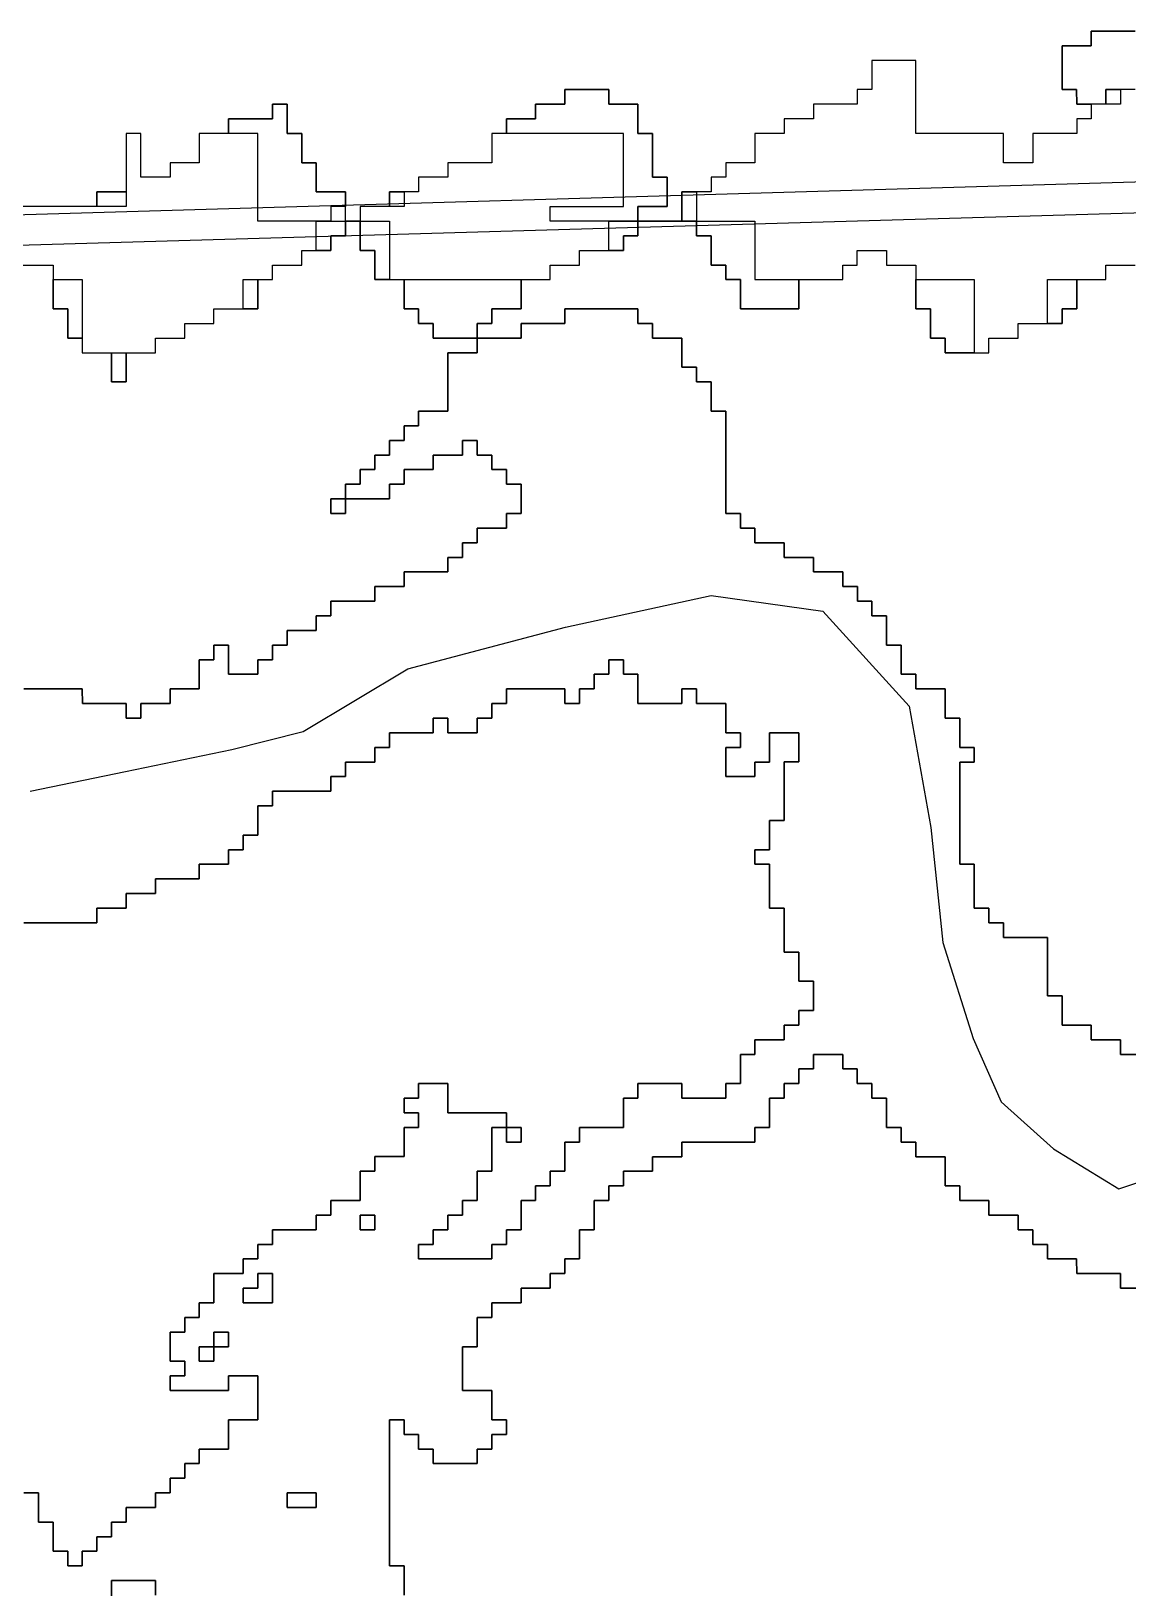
# Model space of a CAD drawing. Header units: metres. Extents: x 553506 to 563855, y 142925 to 150243.
# Drawn here: x 556815 to 556965, y 145813 to 146026 of the extents above; entities that cross this region are included whole.
import ezdxf

# ---------------------------------------------------------------- set-up
doc = ezdxf.new("R2010")
doc.units = ezdxf.units.M
for name, color, linetype in [('C-FLOOD_ZONE_3', 150, 'Continuous'), ('C-RAILWAYS', 250, 'Continuous'), ('C-WATERWAYS', 5, 'Continuous')]:
    doc.layers.add(name, color=color, linetype=linetype)

msp = doc.modelspace()

# ---------------------------------------------------------------- linework, layer by layer
at = {"layer": 'C-FLOOD_ZONE_3'}
for points in [[(556965.999, 146026.001), (556964, 146026.001), (556959.9994, 146026.0006), (556959.999, 146024.001), (556955.9994, 146024.0006), (556955.999, 146022), (556955.999, 146020), (556955.9994, 146017.9994), (556957.999, 146017.999), (556957.9994, 146015.9994), (556960, 146015.999), (556960, 146014), (556958, 146014), (556958, 146012), (556956, 146012), (556952, 146012), (556952, 146008), (556948, 146008), (556948, 146012), (556944, 146012), (556936, 146012), (556936, 146022), (556934, 146022), (556930, 146022), (556930, 146018), (556928, 146018), (556928, 146016), (556922, 146016), (556922, 146014), (556918, 146014), (556918, 146012), (556916, 146012), (556914, 146012), (556914, 146008), (556910, 146008), (556910, 146006), (556908, 146006), (556908, 146004), (556906, 146004), (556904, 146004), (556904, 146000), (556898, 146000), (556898, 146002), (556902, 146002), (556902, 146006), (556900, 146006), (556900, 146012), (556898, 146012), (556898, 146016), (556894, 146016), (556894, 146018), (556888, 146018), (556888, 146016), (556884, 146016), (556884, 146014), (556880, 146014), (556880, 146012), (556878, 146012), (556878, 146008), (556872, 146008), (556872, 146006), (556868, 146006), (556868, 146004), (556866, 146004), (556864, 146004), (556864, 146002), (556860, 146002), (556860, 146000), (556858, 146000), (556858, 146002), (556858, 146004), (556854, 146004), (556854, 146008), (556852, 146008), (556852, 146012), (556850, 146012), (556850, 146016), (556848, 146016), (556848, 146014), (556842, 146014), (556842, 146012), (556838, 146012), (556838, 146008), (556834, 146008), (556834, 146006), (556830, 146006), (556830, 146012), (556828, 146012), (556828, 146004), (556824, 146004), (556824, 146002), (556822, 146002), (556812, 146002)], [(556966.001, 146018), (556964.0006, 146017.9994), (556962.001, 146017.999), (556962.001, 146016), (556962.001, 146016), (556960, 146015.9995), (556957.9994, 146015.9994), (556957.999, 146017.999), (556955.9994, 146017.9994), (556955.999, 146020), (556955.999, 146022), (556955.9994, 146024.0006), (556959.999, 146024.001), (556959.9994, 146026.0006), (556964, 146026.001), (556965.999, 146026.001)], [(556810, 145994), (556818, 145994), (556818, 145992), (556818, 145988), (556820, 145988), (556820, 145984), (556822, 145984), (556822, 145982), (556826, 145982), (556826, 145978), (556828, 145978), (556828, 145982), (556832, 145982), (556832, 145984), (556836, 145984), (556836, 145986), (556840, 145986), (556840, 145988), (556844, 145988), (556846, 145988), (556846, 145992), (556848, 145992), (556848, 145994), (556852, 145994), (556852, 145996), (556854, 145996), (556856, 145996), (556856, 145998), (556858, 145998), (556858, 146000), (556860, 146000), (556860, 145996), (556862, 145996), (556862, 145992), (556864, 145992), (556866, 145992), (556866, 145988), (556868, 145988), (556868, 145986), (556870, 145986), (556870, 145984), (556875.9995, 145984.0005), (556875.999, 145982.001), (556871.9994, 145982.0006), (556871.999, 145974.001), (556867.9994, 145974.0006), (556867.999, 145972.001), (556865.9994, 145972.0006), (556865.999, 145970.001), (556863.9994, 145970.0006), (556863.999, 145968.001), (556861.9994, 145968.0006), (556861.999, 145966.001), (556859.9994, 145966.0006), (556859.999, 145964.001), (556857.9994, 145964.0006), (556858, 145962), (556864.0006, 145961.9994), (556864.001, 145963.999), (556866.0006, 145963.9994), (556866.001, 145965.999), (556870.0006, 145965.9994), (556870.001, 145967.999), (556874.0006, 145967.9994), (556874.001, 145969.999), (556875.999, 145969.999), (556875.9994, 145967.9994), (556877.999, 145967.999), (556877.9994, 145965.9994), (556879.999, 145965.999), (556879.9994, 145963.9994), (556881.999, 145963.999), (556881.999, 145960.001), (556879.9994, 145960.0006), (556879.999, 145958.001), (556875.9994, 145958.0006), (556875.999, 145956.001), (556873.9994, 145956.0006), (556873.999, 145954.001), (556871.9994, 145954.0006), (556871.999, 145952.001), (556870, 145952.001), (556868, 145952.001), (556865.9994, 145952.0006), (556865.999, 145950.001), (556864, 145950.001), (556861.9994, 145950.0006), (556861.999, 145948.001), (556860, 145948.001), (556858, 145948.001), (556855.9994, 145948.0006), (556855.999, 145946.001), (556853.9994, 145946.0006), (556853.999, 145944.001), (556852, 145944.001), (556849.9994, 145944.0006), (556849.999, 145942.001), (556847.9994, 145942.0006), (556847.999, 145940.001), (556845.9994, 145940.0006), (556845.999, 145938.001), (556842.001, 145938.001), (556842.0006, 145942.0006), (556839.9994, 145942.0006), (556839.999, 145940.001), (556837.9994, 145940.0006), (556837.999, 145938), (556837.999, 145936.001), (556836, 145936.001), (556833.9994, 145936.0006), (556833.999, 145934.001), (556832, 145934.001), (556829.9994, 145934.0006), (556829.999, 145932.001), (556828.001, 145932.001), (556828.0006, 145934.0006), (556826, 145934.001), (556822.001, 145934.001), (556822.0006, 145936.0006), (556820, 145936.001), (556818, 145936.001), (556816, 145936.001), (556814, 145936.001)], [(556967.999, 145886.001), (556964.001, 145886.001), (556964.0006, 145888.0006), (556960.001, 145888.001), (556960.0006, 145890.0006), (556956.001, 145890.001), (556956.0006, 145894.0006), (556954.001, 145894.001), (556954.0006, 145902.0006), (556950, 145902.001), (556948.001, 145902.001), (556948.0006, 145904.0006), (556946.001, 145904.001), (556946.0006, 145906.0006), (556944.001, 145906.001), (556944.001, 145908), (556944.001, 145910), (556944.0006, 145912.0006), (556942.001, 145912.001), (556942.001, 145918), (556942.001, 145922), (556942.001, 145924), (556942.001, 145925.999), (556944.0006, 145925.9994), (556944.0006, 145928.0006), (556942.001, 145928.001), (556942.001, 145930), (556942.0006, 145932.0006), (556940.001, 145932.001), (556940.001, 145934), (556940.0006, 145936.0006), (556938, 145936.001), (556936.001, 145936.001), (556936.0006, 145938.0006), (556934.001, 145938.001), (556934.001, 145940), (556934.0006, 145942.0006), (556932.001, 145942.001), (556932.001, 145944), (556932.0006, 145946.0006), (556930.001, 145946.001), (556930.0006, 145948.0006), (556928.001, 145948.001), (556928.0006, 145950.0006), (556926.001, 145950.001), (556926.0006, 145952.0006), (556924, 145952.001), (556922.001, 145952.001), (556922.0006, 145954.0006), (556920, 145954.001), (556918.001, 145954.001), (556918.0006, 145956.0006), (556916, 145956.001), (556914.001, 145956.001), (556914.0006, 145958.0006), (556912.001, 145958.001), (556912.0006, 145960.0006), (556910.001, 145960.001), (556910.001, 145964), (556910.001, 145966), (556910.001, 145970), (556910.0006, 145974.0006), (556908.001, 145974.001), (556908.001, 145976), (556908.0006, 145978.0006), (556906.001, 145978.001), (556906.0006, 145980.0006), (556906.0006, 145980.0006), (556904.001, 145980.001), (556904.001, 145982), (556904.0006, 145984.0006), (556902, 145984.001), (556900.001, 145984.001), (556900.0006, 145986.0006), (556898.001, 145986.001), (556898.0006, 145988.0006), (556887.9994, 145988.0006), (556887.999, 145986.001), (556881.9994, 145986.0006), (556881.999, 145984.001), (556875.9995, 145984.0005), (556876, 145986), (556878, 145986), (556878, 145988), (556882, 145988), (556882, 145992), (556886, 145992), (556886, 145994), (556890, 145994), (556890, 145996), (556894, 145996), (556896, 145996), (556896, 145998), (556898, 145998), (556898, 146000), (556906, 146000), (556906, 145998), (556908, 145998), (556908, 145994), (556910, 145994), (556910, 145992), (556912, 145992), (556912, 145988), (556916, 145988), (556920, 145988), (556920, 145992), (556926, 145992), (556926, 145994), (556928, 145994), (556928, 145996), (556930, 145996), (556932, 145996), (556932, 145994), (556936, 145994), (556936, 145992), (556936, 145988), (556938, 145988), (556938, 145984), (556940, 145984), (556940, 145982), (556944, 145982), (556946, 145982), (556946, 145984), (556950, 145984), (556950, 145986), (556954, 145986), (556956, 145986), (556956, 145988), (556958, 145988), (556958, 145992), (556962, 145992), (556962, 145994), (556966, 145994)], [(556814, 145936.001), (556816, 145936.001), (556818, 145936.001), (556820, 145936.001), (556822.0006, 145936.0006), (556822.001, 145934.001), (556826, 145934.001), (556828.0006, 145934.0006), (556828.001, 145932.001), (556829.999, 145932.001), (556829.9994, 145934.0006), (556832, 145934.001), (556833.999, 145934.001), (556833.9994, 145936.0006), (556836, 145936.001), (556837.999, 145936.001), (556837.999, 145938), (556837.9994, 145940.0006), (556839.999, 145940.001), (556839.9994, 145942.0006), (556842.0006, 145942.0006), (556842.001, 145938.001), (556845.999, 145938.001), (556845.9994, 145940.0006), (556847.999, 145940.001), (556847.9994, 145942.0006), (556849.999, 145942.001), (556849.9994, 145944.0006), (556852, 145944.001), (556853.999, 145944.001), (556853.9994, 145946.0006), (556855.999, 145946.001), (556855.9994, 145948.0006), (556858, 145948.001), (556860, 145948.001), (556861.999, 145948.001), (556861.9994, 145950.0006), (556864, 145950.001), (556865.999, 145950.001), (556865.9994, 145952.0006), (556868, 145952.001), (556870, 145952.001), (556871.999, 145952.001), (556871.9994, 145954.0006), (556873.999, 145954.001), (556873.9994, 145956.0006), (556875.999, 145956.001), (556875.9994, 145958.0006), (556879.999, 145958.001), (556879.9994, 145960.0006), (556881.999, 145960.001), (556881.999, 145963.999), (556879.9994, 145963.9994), (556879.999, 145965.999), (556877.9994, 145965.9994), (556877.999, 145967.999), (556875.9994, 145967.9994), (556875.999, 145969.999), (556874.001, 145969.999), (556874.0006, 145967.9994), (556870.001, 145967.999), (556870.0006, 145965.9994), (556866.001, 145965.999), (556866.0006, 145963.9994), (556864.001, 145963.999), (556864.0006, 145961.9994), (556858, 145962), (556857.9994, 145964.0006), (556859.999, 145964.001), (556859.9994, 145966.0006), (556861.999, 145966.001), (556861.9994, 145968.0006), (556863.999, 145968.001), (556863.9994, 145970.0006), (556865.999, 145970.001), (556865.9994, 145972.0006), (556867.999, 145972.001), (556867.9994, 145974.0006), (556871.999, 145974.001), (556871.9994, 145982.0006), (556875.999, 145982.001), (556875.9997, 145984.0003), (556881.999, 145984.001), (556881.9994, 145986.0006), (556887.999, 145986.001), (556887.9994, 145988.0006), (556898.0006, 145988.0006), (556898.001, 145986.001), (556900.0006, 145986.0006), (556900.001, 145984.001), (556902, 145984.001), (556904.0006, 145984.0006), (556904.001, 145982), (556904.001, 145980.001), (556906.0006, 145980.0006), (556906.001, 145978.001), (556908.0006, 145978.0006), (556908.001, 145976), (556908.001, 145974.001), (556910.0006, 145974.0006), (556910.001, 145970), (556910.001, 145966), (556910.001, 145964), (556910.001, 145960.001), (556912.0006, 145960.0006), (556912.001, 145958.001), (556914.0006, 145958.0006), (556914.001, 145956.001), (556916, 145956.001), (556918.0006, 145956.0006), (556918.001, 145954.001), (556920, 145954.001), (556922.0006, 145954.0006), (556922.001, 145952.001), (556924, 145952.001), (556926.0006, 145952.0006), (556926.001, 145950.001), (556928.0006, 145950.0006), (556928.001, 145948.001), (556930.0006, 145948.0006), (556930.001, 145946.001), (556932.0006, 145946.0006), (556932.001, 145944), (556932.001, 145942.001), (556934.0006, 145942.0006), (556934.001, 145940), (556934.001, 145938.001), (556936.0006, 145938.0006), (556936.001, 145936.001), (556938, 145936.001), (556940.0006, 145936.0006), (556940.001, 145934), (556940.001, 145932.001), (556942.0006, 145932.0006), (556942.001, 145930), (556942.001, 145928.001), (556944.0006, 145928.0006), (556944.0006, 145925.9994), (556942.001, 145925.999), (556942.001, 145924), (556942.001, 145922), (556942.001, 145918), (556942.001, 145912.001), (556944.0006, 145912.0006), (556944.001, 145910), (556944.001, 145908), (556944.001, 145906.001), (556946.0006, 145906.0006), (556946.001, 145904.001), (556948.0006, 145904.0006), (556948.001, 145902.001), (556950, 145902.001), (556954.0006, 145902.0006), (556954.001, 145894.001), (556956.0006, 145894.0006), (556956.001, 145890.001), (556960.0006, 145890.0006), (556960.001, 145888.001), (556964.0006, 145888.0006), (556964.001, 145886.001), (556967.999, 145886.001)], [(556814, 145903.999), (556824.0006, 145903.9994), (556824.001, 145905.999), (556826, 145905.999), (556828.0006, 145905.9994), (556828.001, 145907.999), (556830, 145907.999), (556832.0006, 145907.9994), (556832.001, 145909.999), (556834, 145909.999), (556836, 145909.999), (556838.0006, 145909.9994), (556838.001, 145911.999), (556840, 145911.999), (556842.0006, 145911.9994), (556842.001, 145913.999), (556844.0006, 145913.9994), (556844.001, 145915.999), (556846.0006, 145915.9994), (556846.001, 145918), (556846.001, 145919.999), (556848.0006, 145919.9994), (556848.001, 145921.999), (556852, 145921.999), (556854, 145921.999), (556856.0006, 145921.9994), (556856.001, 145923.999), (556858.0006, 145923.9994), (556858.001, 145925.999), (556860, 145925.999), (556862.0006, 145925.9994), (556862.001, 145927.999), (556864.0006, 145927.9994), (556864.001, 145929.999), (556866, 145929.999), (556868, 145929.999), (556870.0006, 145929.9994), (556870.001, 145931.999), (556871.999, 145931.999), (556871.9994, 145929.9994), (556876.0006, 145929.9994), (556876.001, 145931.999), (556878.0006, 145931.9994), (556878.001, 145933.999), (556880.0006, 145933.9994), (556880.0006, 145933.9994), (556880.001, 145935.999), (556882, 145935.999), (556884, 145935.999), (556887.999, 145935.999), (556887.9994, 145933.9994), (556890.0006, 145933.9994), (556890.001, 145935.999), (556892.0006, 145935.9994), (556892.001, 145937.999), (556894.0006, 145937.9994), (556894.001, 145939.999), (556895.999, 145939.999), (556895.9994, 145937.9994), (556897.999, 145937.999), (556897.9994, 145933.9994), (556904.0006, 145933.9994), (556904.001, 145935.999), (556905.999, 145935.999), (556905.9994, 145933.9994), (556909.999, 145933.999), (556909.9994, 145929.9994), (556911.999, 145929.999), (556911.999, 145928.001), (556909.9994, 145928.0006), (556909.9994, 145923.9994), (556914.0006, 145923.9994), (556914.001, 145925.999), (556916.0006, 145925.9994), (556916.001, 145929.999), (556919.999, 145929.999), (556919.999, 145926.001), (556917.9994, 145926.0006), (556917.999, 145918.001), (556915.9994, 145918.0006), (556915.999, 145914.001), (556913.9994, 145914.0006), (556913.9994, 145911.9994), (556915.999, 145911.999), (556915.9994, 145905.9994), (556917.999, 145905.999), (556917.9994, 145899.9994), (556919.999, 145899.999), (556919.9994, 145895.9994), (556921.999, 145895.999), (556921.999, 145892.001), (556919.9994, 145892.0006), (556919.999, 145890.001), (556917.9994, 145890.0006), (556917.999, 145888.001), (556913.9994, 145888.0006), (556913.999, 145886.001), (556911.9994, 145886.0006), (556911.999, 145884), (556911.999, 145882.001), (556909.9994, 145882.0006), (556909.999, 145880.001), (556904.001, 145880.001), (556904.0006, 145882.0006), (556897.9994, 145882.0006), (556897.999, 145880.001), (556895.9994, 145880.0006), (556895.999, 145876.001), (556894, 145876.001), (556889.9994, 145876.0006), (556889.999, 145874.001), (556887.9994, 145874.0006), (556887.999, 145870.001), (556885.9994, 145870.0006), (556885.999, 145868.001), (556883.9994, 145868.0006), (556883.999, 145866.001), (556881.9994, 145866.0006), (556881.999, 145862.001), (556879.9994, 145862.0006), (556879.999, 145860.001), (556877.9994, 145860.0006), (556877.999, 145858.001), (556868.001, 145858.001), (556868.001, 145859.999), (556870.0006, 145859.9994), (556870.001, 145861.999), (556872.0006, 145861.9994), (556872.001, 145863.999), (556874.0006, 145863.9994), (556874.001, 145865.999), (556876.0006, 145865.9994), (556876.001, 145869.999), (556878.0006, 145869.9994), (556878.001, 145875.999), (556880, 145876), (556880.0006, 145878.0006), (556872.001, 145878.001), (556872.0006, 145882.0006), (556867.9994, 145882.0006), (556867.999, 145880.001), (556865.9994, 145880.0006), (556865.9994, 145877.9994), (556867.999, 145877.999), (556867.999, 145876.001), (556865.9994, 145876.0006), (556865.999, 145872.001), (556861.9994, 145872.0006), (556861.999, 145870.001), (556859.9994, 145870.0006), (556859.999, 145866.001), (556855.9994, 145866.0006), (556855.999, 145864.001), (556853.9994, 145864.0006), (556853.999, 145862.001), (556847.9994, 145862.0006), (556847.999, 145860.001), (556845.9994, 145860.0006), (556845.999, 145858.001), (556843.9994, 145858.0006), (556843.999, 145856.001), (556839.9994, 145856.0006), (556839.999, 145852.001), (556837.9994, 145852.0006), (556837.999, 145850.001), (556835.9994, 145850.0006), (556835.999, 145848.001), (556833.9994, 145848.0006), (556833.9994, 145843.9994), (556835.999, 145843.999), (556835.999, 145842.001), (556833.9994, 145842.0006), (556833.9994, 145839.9994), (556842.0006, 145839.9994), (556842.001, 145841.999), (556845.999, 145841.999), (556845.999, 145836.001), (556844, 145836.001), (556841.9994, 145836.0006), (556841.999, 145834), (556841.999, 145832.001), (556840, 145832.001), (556837.9994, 145832.0006), (556837.999, 145830.001), (556835.9994, 145830.0006), (556835.999, 145828.001), (556833.9994, 145828.0006), (556833.999, 145826.001), (556831.9994, 145826.0006), (556831.999, 145824.001), (556830, 145824.001), (556827.9994, 145824.0006), (556827.999, 145822.001), (556825.9994, 145822.0006), (556825.999, 145820.001), (556823.9994, 145820.0006), (556823.999, 145818.001), (556821.9994, 145818.0006), (556821.999, 145816.001), (556820.001, 145816.001), (556820.0006, 145818.0006), (556818.001, 145818.001), (556818.001, 145820), (556818.0006, 145822.0006), (556816.001, 145822.001), (556816.001, 145824), (556816.0006, 145826.0006), (556814.001, 145826.001)], [(556814.001, 145826.001), (556816.0006, 145826.0006), (556816.001, 145824), (556816.001, 145822.001), (556818.0006, 145822.0006), (556818.001, 145820), (556818.001, 145818.001), (556820.0006, 145818.0006), (556820.001, 145816.001), (556821.999, 145816.001), (556821.9994, 145818.0006), (556823.999, 145818.001), (556823.9994, 145820.0006), (556825.999, 145820.001), (556825.9994, 145822.0006), (556827.999, 145822.001), (556827.9994, 145824.0006), (556830, 145824.001), (556831.999, 145824.001), (556831.9994, 145826.0006), (556833.999, 145826.001), (556833.9994, 145828.0006), (556835.999, 145828.001), (556835.9994, 145830.0006), (556837.999, 145830.001), (556837.9994, 145832.0006), (556840, 145832.001), (556841.999, 145832.001), (556841.999, 145834), (556841.9994, 145836.0006), (556844, 145836.001), (556845.999, 145836.001), (556845.999, 145841.999), (556842.001, 145841.999), (556842.0006, 145839.9994), (556833.9994, 145839.9994), (556833.9994, 145842.0006), (556835.999, 145842.001), (556835.999, 145843.999), (556833.9994, 145843.9994), (556833.9994, 145848.0006), (556835.999, 145848.001), (556835.9994, 145850.0006), (556837.999, 145850.001), (556837.9994, 145852.0006), (556839.999, 145852.001), (556839.9994, 145856.0006), (556843.999, 145856.001), (556843.9994, 145858.0006), (556845.999, 145858.001), (556845.9994, 145860.0006), (556847.999, 145860.001), (556847.9994, 145862.0006), (556853.999, 145862.001), (556853.9994, 145864.0006), (556855.999, 145864.001), (556855.9994, 145866.0006), (556859.999, 145866.001), (556859.9994, 145870.0006), (556861.999, 145870.001), (556861.9994, 145872.0006), (556865.999, 145872.001), (556865.9994, 145876.0006), (556867.999, 145876.001), (556867.999, 145877.999), (556865.9994, 145877.9994), (556865.9994, 145880.0006), (556867.999, 145880.001), (556867.9994, 145882.0006), (556872.0006, 145882.0006), (556872.001, 145878.001), (556880.0006, 145878.0006), (556880, 145876), (556878.001, 145875.999), (556878.0006, 145869.9994), (556876.001, 145869.999), (556876.0006, 145865.9994), (556874.001, 145865.999), (556874.0006, 145863.9994), (556872.001, 145863.999), (556872.0006, 145861.9994), (556870.001, 145861.999), (556870.0006, 145859.9994), (556868.001, 145859.999), (556868.001, 145858.001), (556877.999, 145858.001), (556877.9994, 145860.0006), (556879.999, 145860.001), (556879.9994, 145862.0006), (556881.999, 145862.001), (556881.9994, 145866.0006), (556883.999, 145866.001), (556883.9994, 145868.0006), (556885.999, 145868.001), (556885.9994, 145870.0006), (556887.999, 145870.001), (556887.9994, 145874.0006), (556889.999, 145874.001), (556889.9994, 145876.0006), (556894, 145876.001), (556895.999, 145876.001), (556895.9994, 145880.0006), (556897.999, 145880.001), (556897.9994, 145882.0006), (556904.0006, 145882.0006), (556904.001, 145880.001), (556909.999, 145880.001), (556909.9994, 145882.0006), (556911.999, 145882.001), (556911.999, 145884), (556911.9994, 145886.0006), (556913.999, 145886.001), (556913.9994, 145888.0006), (556917.999, 145888.001), (556917.9994, 145890.0006), (556919.999, 145890.001), (556919.9994, 145892.0006), (556921.999, 145892.001), (556921.999, 145895.999), (556919.9994, 145895.9994), (556919.999, 145899.999), (556917.9994, 145899.9994), (556917.999, 145905.999), (556915.9994, 145905.9994), (556915.999, 145911.999), (556913.9994, 145911.9994), (556913.9994, 145914.0006), (556915.999, 145914.001), (556915.9994, 145918.0006), (556917.999, 145918.001), (556917.9994, 145926.0006), (556919.999, 145926.001), (556919.999, 145929.999), (556916.001, 145929.999), (556916.0006, 145925.9994), (556914.001, 145925.999), (556914.0006, 145923.9994), (556909.9994, 145923.9994), (556909.9994, 145928.0006), (556911.999, 145928.001), (556911.999, 145929.999), (556909.9994, 145929.9994), (556909.999, 145933.999), (556905.9994, 145933.9994), (556905.999, 145935.999), (556904.001, 145935.999), (556904.0006, 145933.9994), (556897.9994, 145933.9994), (556897.999, 145937.999), (556895.9994, 145937.9994), (556895.999, 145939.999), (556894.001, 145939.999), (556894.0006, 145937.9994), (556892.001, 145937.999), (556892.0006, 145935.9994), (556890.001, 145935.999), (556890.0006, 145933.9994), (556887.9994, 145933.9994), (556887.999, 145935.999), (556884, 145935.999), (556882, 145935.999), (556880.001, 145935.999), (556880.0006, 145933.9994), (556878.001, 145933.999), (556878.0006, 145931.9994), (556876.001, 145931.999), (556876.0006, 145929.9994), (556871.9994, 145929.9994), (556871.999, 145931.999), (556870.001, 145931.999), (556870.0006, 145929.9994), (556868, 145929.999), (556866, 145929.999), (556864.001, 145929.999), (556864.0006, 145927.9994), (556862.001, 145927.999), (556862.0006, 145925.9994), (556860, 145925.999), (556858.001, 145925.999), (556858.0006, 145923.9994), (556856.001, 145923.999), (556856.0006, 145921.9994), (556854, 145921.999), (556852, 145921.999), (556848.001, 145921.999), (556848.0006, 145919.9994), (556846.001, 145919.999), (556846.001, 145918), (556846.0006, 145915.9994), (556844.001, 145915.999), (556844.0006, 145913.9994), (556842.001, 145913.999), (556842.0006, 145911.9994), (556840, 145911.999), (556838.001, 145911.999), (556838.0006, 145909.9994), (556836, 145909.999), (556834, 145909.999), (556832.001, 145909.999), (556832.0006, 145907.9994), (556830, 145907.999), (556828.001, 145907.999), (556828.0006, 145905.9994), (556826, 145905.999), (556824.001, 145905.999), (556824.0006, 145903.9994), (556814, 145903.999)], [(556866.001, 145812.001), (556866.0006, 145816.0006), (556864.001, 145816.001), (556864.001, 145835.999), (556865.999, 145835.999), (556865.9994, 145833.9994), (556867.999, 145833.999), (556867.9994, 145831.9994), (556869.999, 145831.999), (556869.9994, 145829.9994), (556876.0006, 145829.9994), (556876.001, 145831.999), (556878.0006, 145831.9994), (556878.001, 145833.999), (556880.0006, 145833.9994), (556880.0006, 145836.0006), (556878.001, 145836.001), (556878.0006, 145840.0006), (556874.001, 145840.001), (556874.001, 145845.999), (556876.0006, 145845.9994), (556876.001, 145849.999), (556878.0006, 145849.9994), (556878.001, 145851.999), (556880, 145851.999), (556882.0006, 145851.9994), (556882.001, 145853.999), (556884, 145853.999), (556886.0006, 145853.9994), (556886.001, 145855.999), (556888.0006, 145855.9994), (556888.001, 145857.999), (556890.0006, 145857.9994), (556890.001, 145860), (556890.001, 145861.999), (556892.0006, 145861.9994), (556892.001, 145864), (556892.001, 145865.999), (556894.0006, 145865.9994), (556894.001, 145867.999), (556896.0006, 145867.9994), (556896.001, 145869.999), (556898, 145869.999), (556900.0006, 145869.9994), (556900.001, 145871.999), (556902, 145871.999), (556904.0006, 145871.9994), (556904.001, 145873.999), (556906, 145873.999), (556910, 145873.999), (556912, 145873.999), (556914.0006, 145873.9994), (556914.001, 145875.999), (556916.0006, 145875.9994), (556916.001, 145878), (556916.001, 145879.999), (556918.0006, 145879.9994), (556918.001, 145881.999), (556920.0006, 145881.9994), (556920.001, 145883.999), (556922.0006, 145883.9994), (556922.001, 145885.999), (556924, 145885.999), (556925.999, 145885.999), (556925.9994, 145883.9994), (556927.999, 145883.999), (556927.9994, 145881.9994), (556929.999, 145881.999), (556929.9994, 145879.9994), (556931.999, 145879.999), (556931.999, 145878), (556931.9994, 145875.9994), (556933.999, 145875.999), (556933.9994, 145873.9994), (556935.999, 145873.999), (556935.9994, 145871.9994), (556938, 145871.999), (556939.999, 145871.999), (556939.9994, 145867.9994), (556941.999, 145867.999), (556941.9994, 145865.9994), (556944, 145865.999), (556945.999, 145865.999), (556945.9994, 145863.9994), (556948, 145863.999), (556949.999, 145863.999), (556949.9994, 145861.9994), (556951.999, 145861.999), (556951.9994, 145859.9994), (556953.999, 145859.999), (556953.9994, 145857.9994), (556956, 145857.999), (556957.999, 145857.999), (556957.9994, 145855.9994), (556960, 145855.999), (556963.999, 145855.999), (556963.9994, 145853.9994), (556968.0006, 145853.9994)], [(556968.0006, 145853.9994), (556963.9994, 145853.9994), (556963.999, 145855.999), (556960, 145855.999), (556957.9994, 145855.9994), (556957.999, 145857.999), (556956, 145857.999), (556953.9994, 145857.9994), (556953.999, 145859.999), (556951.9994, 145859.9994), (556951.999, 145861.999), (556949.9994, 145861.9994), (556949.999, 145863.999), (556948, 145863.999), (556945.9994, 145863.9994), (556945.999, 145865.999), (556944, 145865.999), (556941.9994, 145865.9994), (556941.999, 145867.999), (556939.9994, 145867.9994), (556939.999, 145871.999), (556938, 145871.999), (556935.9994, 145871.9994), (556935.999, 145873.999), (556933.9994, 145873.9994), (556933.999, 145875.999), (556931.9994, 145875.9994), (556931.999, 145878), (556931.999, 145879.999), (556929.9994, 145879.9994), (556929.999, 145881.999), (556927.9994, 145881.9994), (556927.999, 145883.999), (556925.9994, 145883.9994), (556925.999, 145885.999), (556924, 145885.999), (556922.001, 145885.999), (556922.0006, 145883.9994), (556920.001, 145883.999), (556920.0006, 145881.9994), (556918.001, 145881.999), (556918.0006, 145879.9994), (556916.001, 145879.999), (556916.001, 145878), (556916.0006, 145875.9994), (556914.001, 145875.999), (556914.0006, 145873.9994), (556912, 145873.999), (556910, 145873.999), (556906, 145873.999), (556904.001, 145873.999), (556904.0006, 145871.9994), (556902, 145871.999), (556900.001, 145871.999), (556900.0006, 145869.9994), (556898, 145869.999), (556896.001, 145869.999), (556896.0006, 145867.9994), (556894.001, 145867.999), (556894.0006, 145865.9994), (556892.001, 145865.999), (556892.001, 145864), (556892.0006, 145861.9994), (556890.001, 145861.999), (556890.001, 145860), (556890.0006, 145857.9994), (556888.001, 145857.999), (556888.0006, 145855.9994), (556886.001, 145855.999), (556886.0006, 145853.9994), (556884, 145853.999), (556882.001, 145853.999), (556882.0006, 145851.9994), (556880, 145851.999), (556878.001, 145851.999), (556878.0006, 145849.9994), (556876.001, 145849.999), (556876.0006, 145845.9994), (556874.001, 145845.999), (556874.001, 145840.001), (556878.0006, 145840.0006), (556878.001, 145836.001), (556880.0006, 145836.0006), (556880.0006, 145833.9994), (556878.001, 145833.999), (556878.0006, 145831.9994), (556876.001, 145831.999), (556876.0006, 145829.9994), (556869.9994, 145829.9994), (556869.999, 145831.999), (556867.9994, 145831.9994), (556867.999, 145833.999), (556865.9994, 145833.9994), (556865.999, 145835.999), (556864.001, 145835.999), (556864.001, 145816.001), (556866.0006, 145816.0006), (556866.001, 145812.001)], [(556826.001, 145810), (556826.001, 145813.999), (556831.999, 145813.999), (556831.999, 145812)], [(556831.999, 145812), (556831.999, 145813.999), (556826.001, 145813.999), (556826.001, 145810)]]:
    msp.add_lwpolyline(points, dxfattribs=at)
for points in [[(556894, 146016), (556898, 146016), (556898, 146012), (556900, 146012), (556900, 146006), (556902, 146006), (556902, 146002), (556898, 146002), (556898, 146000), (556886, 146000), (556886, 146002), (556896, 146002), (556896, 146012), (556880, 146012), (556880, 146014), (556884, 146014), (556884, 146016), (556888, 146016), (556888, 146018), (556894, 146018), (556894, 146016)], [(556962.001, 146017.999), (556964, 146017.999), (556964, 146016), (556962.001, 146016), (556962.001, 146017.999)], [(556850, 146016), (556850, 146012), (556852, 146012), (556852, 146008), (556854, 146008), (556854, 146004), (556858, 146004), (556858, 146002), (556856, 146002), (556856, 146000), (556846, 146000), (556846, 146012), (556842, 146012), (556842, 146014), (556848, 146014), (556848, 146016), (556850, 146016)], [(556828, 146004), (556828, 146002), (556824, 146002), (556824, 146004), (556828, 146004)], [(556866, 146004), (556866, 146002), (556864, 146002), (556864, 146004), (556866, 146004)], [(556906, 146004), (556906, 146000), (556904, 146000), (556904, 146004), (556906, 146004)], [(556858, 146000), (556858, 145998), (556856, 145998), (556856, 145996), (556854, 145996), (556854, 146000), (556858, 146000)], [(556862, 145992), (556862, 145996), (556860, 145996), (556860, 146000), (556864, 146000), (556864, 145992), (556862, 145992)], [(556898, 146000), (556898, 145998), (556896, 145998), (556896, 145996), (556894, 145996), (556894, 146000), (556898, 146000)], [(556910, 145994), (556908, 145994), (556908, 145998), (556906, 145998), (556906, 146000), (556914, 146000), (556914, 145992), (556920, 145992), (556920, 145988), (556916, 145988), (556912, 145988), (556912, 145992), (556910, 145992), (556910, 145994)], [(556820, 145988), (556818, 145988), (556818, 145992), (556822, 145992), (556822, 145984), (556820, 145984), (556820, 145988)], [(556844, 145988), (556844, 145992), (556846, 145992), (556846, 145988), (556844, 145988)], [(556870, 145986), (556868, 145986), (556868, 145988), (556866, 145988), (556866, 145992), (556882, 145992), (556882, 145988), (556878, 145988), (556878, 145986), (556876, 145986), (556875.9994, 145984.0006), (556870, 145984), (556870, 145986)], [(556936, 145992), (556944, 145992), (556944, 145982), (556940, 145982), (556940, 145984), (556938, 145984), (556938, 145988), (556936, 145988), (556936, 145992)], [(556954, 145986), (556954, 145992), (556958, 145992), (556958, 145988), (556956, 145988), (556956, 145986), (556954, 145986)], [(556826, 145978), (556826, 145982), (556828, 145982), (556828, 145978), (556826, 145978)], [(556855.9994, 145962.0006), (556855.9994, 145959.9994), (556858.0006, 145959.9994), (556858, 145962), (556855.9994, 145962.0006)], [(556858, 145962), (556858.0006, 145959.9994), (556855.9994, 145959.9994), (556855.9994, 145962.0006), (556858, 145962)], [(556879.9994, 145873.9994), (556882.0006, 145873.9994), (556882.0006, 145876.0006), (556880, 145876), (556879.9994, 145873.9994)], [(556882.0006, 145876.0006), (556882.0006, 145873.9994), (556879.9994, 145873.9994), (556880, 145876), (556882.0006, 145876.0006)], [(556861.999, 145862.001), (556860.001, 145862.001), (556860.001, 145863.999), (556861.999, 145863.999), (556861.999, 145862.001)], [(556860.001, 145862.001), (556861.999, 145862.001), (556861.999, 145863.999), (556860.001, 145863.999), (556860.001, 145862.001)], [(556847.999, 145855.999), (556847.999, 145852.001), (556844.001, 145852.001), (556844.001, 145853.999), (556846.0006, 145853.9994), (556846.001, 145855.999), (556847.999, 145855.999)], [(556844.001, 145852.001), (556847.999, 145852.001), (556847.999, 145855.999), (556846.001, 145855.999), (556846.0006, 145853.9994), (556844.001, 145853.999), (556844.001, 145852.001)], [(556840.001, 145847.999), (556841.999, 145847.999), (556841.999, 145846.001), (556840, 145846), (556840.001, 145847.999)], [(556841.999, 145847.999), (556840.001, 145847.999), (556840, 145846), (556841.999, 145846.001), (556841.999, 145847.999)], [(556839.999, 145844.001), (556838.001, 145844.001), (556838.001, 145845.999), (556840, 145846), (556839.999, 145844.001)], [(556838.001, 145845.999), (556838.001, 145844.001), (556839.999, 145844.001), (556840, 145846), (556838.001, 145845.999)], [(556853.999, 145825.999), (556853.999, 145824.001), (556850.001, 145824.001), (556850.001, 145825.999), (556853.999, 145825.999)], [(556850.001, 145825.999), (556850.001, 145824.001), (556853.999, 145824.001), (556853.999, 145825.999), (556850.001, 145825.999)]]:
    msp.add_lwpolyline(points, close=True, dxfattribs=at)
at = {"layer": 'C-RAILWAYS'}
for points in [[(556682.4044, 145997.0378), (557075.9563, 146008.6398)], [(557075.9774, 146004.2887), (556684.0607, 145992.9481)]]:
    msp.add_lwpolyline(points, dxfattribs=at)
at = {"layer": 'C-WATERWAYS'}
msp.add_lwpolyline([(556814.8726, 145921.9913), (556827.9173, 145924.6932), (556842.4564, 145927.6967), (556852.1862, 145930.1639), (556866.5067, 145938.7256), (556888.0896, 145944.4373), (556908.0286, 145948.7856), (556923.2915, 145946.6361), (556935.1026, 145933.619), (556938.0491, 145917.0591), (556939.6845, 145901.2938), (556943.8616, 145888.1771), (556947.6584, 145879.5007), (556954.8414, 145873.0757), (556963.7856, 145867.6059), (556974.7366, 145871.3127)], dxfattribs=at)

doc.saveas('drawing.dxf')
